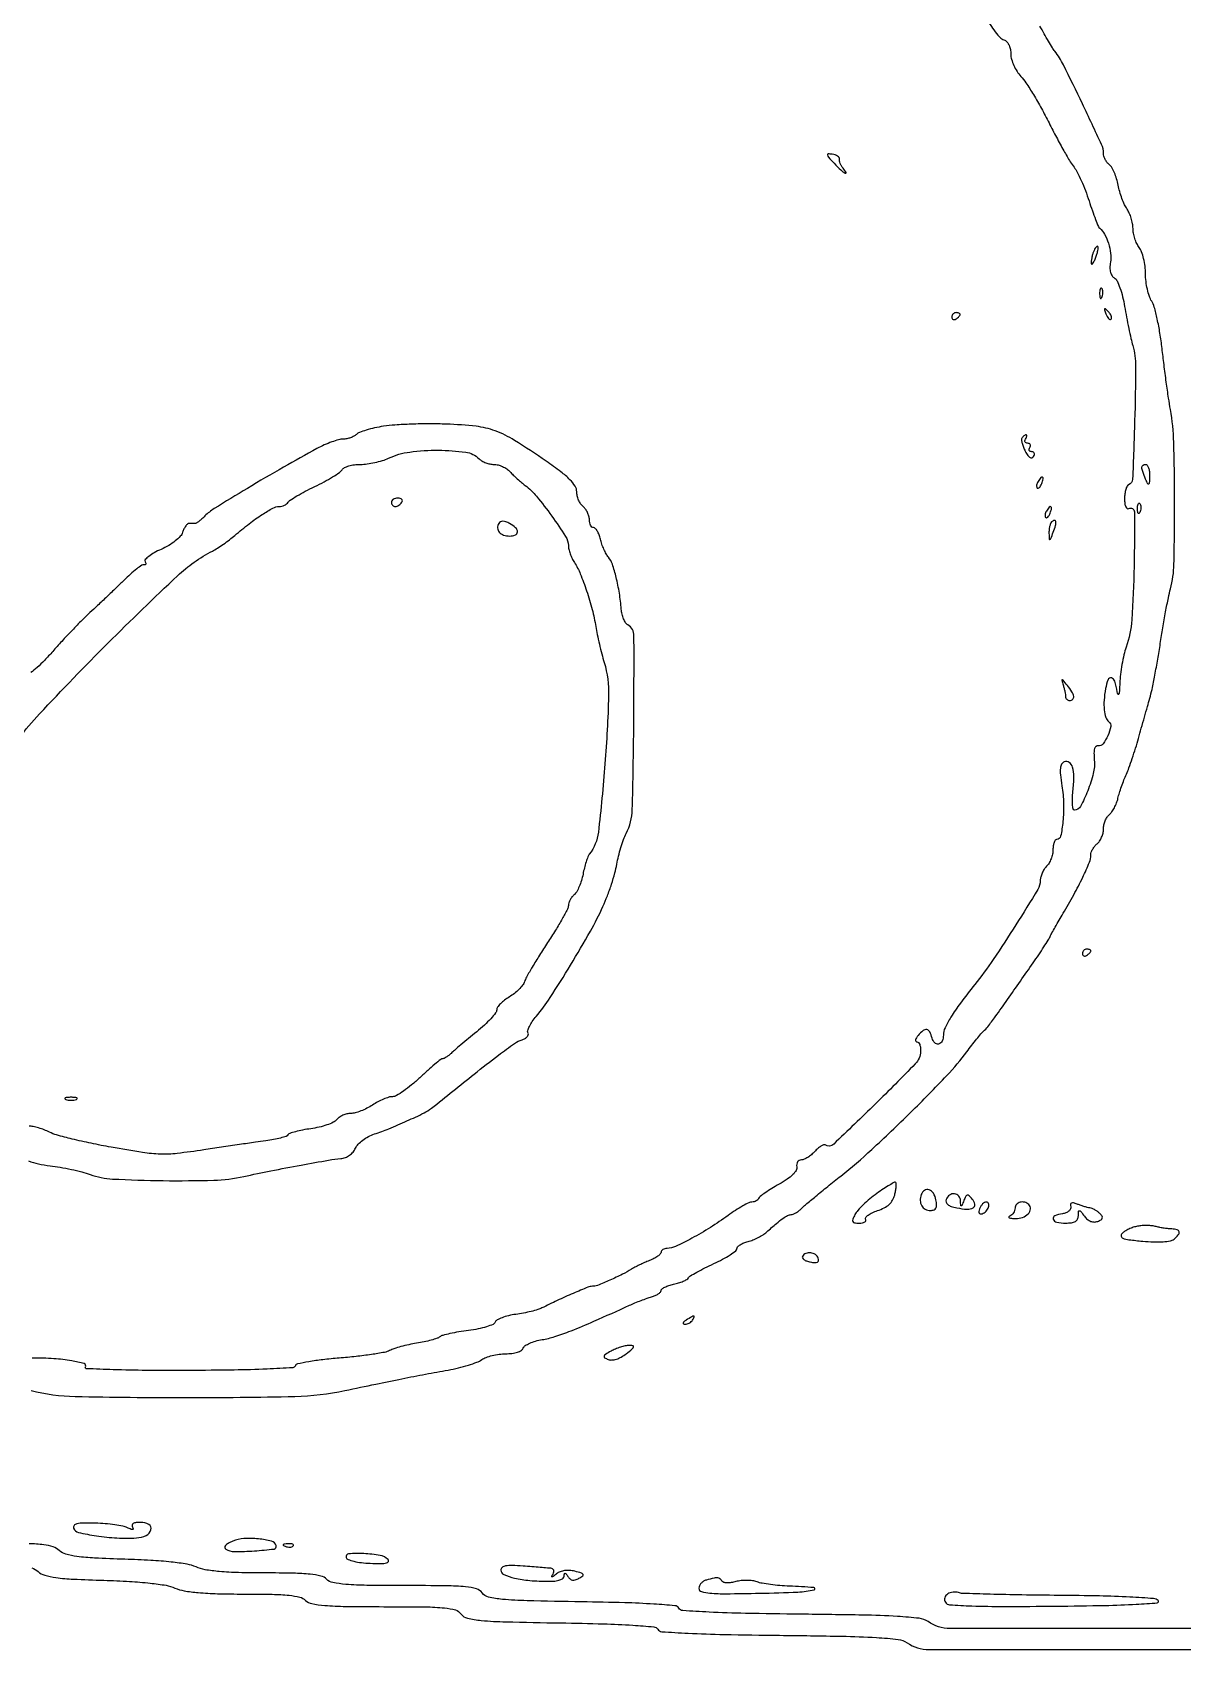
# Model space of a CAD drawing. Extents: x 166 to 1835, y 45 to 1905.
# Drawn here: x 621.8 to 894.8, y 44.8 to 428.5 of the extents above; entities that cross this region are included whole.
import ezdxf

# ---------------------------------------------------------------- set-up
doc = ezdxf.new("R2010")
doc.units = 0

msp = doc.modelspace()

# ---------------------------------------------------------------- linework, layer by layer
for points in [[(621.5, 106.295156, 0.056815), (631.965196, 104.875685, 0.005264), (658.11988, 104.593748, 0.005807), (684.131894, 104.889306, 0.046721), (696, 106.276408, -0.001287), (703.299536, 107.810494, -0.002074), (709.526608, 109.075543, -0.002353), (715.120219, 110.160423, -0.002691), (720.479295, 111.143823, 0.015148), (722.914593, 111.653714, 0.015655), (725.287678, 112.305361, 0.015554), (727.302585, 112.99643, 0.062457), (728.451801, 113.6039, -0.064156), (729.474804, 114.140231, -0.028272), (730.937717, 114.589896, -0.027409), (732.563997, 114.897396, -0.03303), (734.115517, 115, 0.03091), (735.628947, 115.093651, 0.047485), (736.909678, 115.378034, 0.058677), (737.850475, 115.810209, 0.165628), (738.307324, 116.35849, -0.158998), (738.766511, 116.924282, -0.038795), (739.836832, 117.503629, -0.035885), (741.23044, 118.007344, -0.029141), (742.782121, 118.349169, 0.03793), (745.76242, 119.060794, 0.0161), (749.633536, 120.440653, 0.010409), (755.067946, 122.709027, 0.002884), (763.5, 126.49488, -0.009036), (764.813156, 127.065158, -0.006754), (766.279688, 127.647726, -0.006832), (767.676496, 128.159113, -0.015449), (768.75, 128.498726, 0.032967), (769.611417, 128.804809, 0.044367), (770.339062, 129.198551, 0.051671), (770.847298, 129.616245, 0.197412), (771, 129.987932, -0.238565), (771.18796, 130.359451, -0.041603), (771.877881, 130.78329, -0.03731), (772.843793, 131.183889, -0.025595), (773.988532, 131.497481, 0.021745), (775.171556, 131.811794, 0.025839), (776.255044, 132.213245, 0.026005), (777.118048, 132.639209, 0.127363), (777.507653, 133.012383, -0.118503), (777.962277, 133.463311, -0.008689), (779.49239, 134.355792, -0.011725), (781.381076, 135.356426, -0.008606), (783.519121, 136.380123, 0.014608), (785.619118, 137.41677, 0.021608), (787.389992, 138.456671, 0.017863), (788.736775, 139.397773, 0.235507), (789, 139.925624, -0.197163), (789.182301, 140.369965, -0.055264), (789.776891, 140.852478, -0.046728), (790.632237, 141.295518, -0.03467), (791.644734, 141.625682, 0.034016), (792.787645, 141.996722, 0.022903), (794.036507, 142.566028, 0.023112), (795.199501, 143.231498, 0.041744), (796.073058, 143.894734, -0.006311), (798.390114, 145.927784, -0.023183), (799.92935, 147.125412, -0.03637), (801.048743, 147.799697, -0.117904), (801.886365, 148, 0.103609), (802.359601, 148.099127, 0.032504), (803.005876, 148.433899, 0.030904), (803.697403, 148.911805, 0.029731), (804.334246, 149.477103, -0.02161), (805.300409, 150.363176, -0.002217), (807.68172, 152.346794, -0.002762), (810.543766, 154.682974, -0.002202), (813.655674, 157.172034, 0.018656), (820.996808, 163.450763, 0.008315), (830.208445, 172.232092, 0.007688), (838.832989, 180.997386, 0.032441), (843.564764, 186.648678, -0.006156), (844.728083, 188.196479, -0.006822), (845.890622, 189.662424, -0.006373), (846.914676, 190.885984, -0.034763), (847.521019, 191.5, 0.04794), (848.539837, 192.587502, 0.007323), (850.320688, 194.967682, 0.00415), (853.236248, 199.0568, 0.000552), (859.312023, 207.75, 0.004349), (860.631964, 209.67856, 0.004979), (861.859101, 211.545313, 0.004513), (862.869434, 213.147718, 0.028146), (863.331998, 214, -0.015375), (863.75231, 214.823933, -0.003243), (864.539312, 216.234375, -0.003395), (865.474088, 217.858592, -0.003214), (866.447861, 219.5, 0.01099), (868.955468, 223.880709, 0.013819), (871.074222, 228.04889, 0.011927), (872.655677, 231.601739, 0.099057), (873, 233.322691, -0.084046), (873.108155, 233.961572, -0.043852), (873.440625, 234.700024, -0.041984), (873.926047, 235.41784, -0.049928), (874.5, 236, 0.073891), (875.074529, 236.641271, 0.044567), (875.559375, 237.541642, 0.043604), (875.889428, 238.545202, 0.057711), (876, 239.5, -0.05436), (876.103461, 240.448818, -0.043011), (876.411804, 241.434439, -0.044383), (876.864764, 242.309032, -0.078031), (877.401887, 242.918573, 0.068587), (877.984789, 243.555534, 0.03011), (878.577808, 244.536032, 0.029096), (879.091144, 245.668536, 0.034508), (879.436415, 246.791018, -0.017329), (879.775076, 248.043496, -0.008954), (880.28033, 249.585487, -0.00889), (880.857036, 251.15405, -0.013318), (881.420925, 252.5, 0.017733), (882.044887, 254.027018, 0.006431), (882.824684, 256.234375, 0.006368), (883.617016, 258.674344, 0.007545), (884.30131, 261, -0.000509), (884.970421, 263.398162, -0.000373), (885.717989, 266.059375, -0.000376), (886.429957, 268.579347, -0.000834), (886.977622, 270.5, 0.01739), (887.508581, 272.626674, 0.004933), (888.186135, 275.96875, 0.004963), (888.877107, 279.760941, 0.005232), (889.479909, 283.5, -0.004381), (890.076186, 287.239059, -0.004164), (890.747583, 291.03125, -0.004134), (891.39681, 294.374069, -0.014677), (891.893343, 296.5, 0.059262), (892.716368, 302.32289, 0.005557), (892.874466, 316.810842, 0.006839), (892.674644, 331.205554, 0.036737), (891.884723, 339, -0.006831), (891.441854, 341.730778, -0.00264), (890.899617, 345.528125, -0.002613), (890.354991, 349.651281, -0.003226), (889.892273, 353.5, 0.011834), (889.395336, 357.1081, 0.013802), (888.748254, 360.506852, 0.012824), (888.051735, 363.336081, 0.077084), (887.434546, 364.714817, -0.062791), (886.880755, 365.863183, -0.025517), (886.412056, 367.537804, -0.02476), (886.085817, 369.411712, -0.028867), (885.968197, 371.214817, 0.029973), (885.847929, 372.997829, 0.027289), (885.514453, 374.811434, 0.028322), (885.035213, 376.399781, 0.074612), (884.468197, 377.44113, -0.052068), (883.905549, 378.372323, -0.031483), (883.431283, 379.571797, -0.031296), (883.106988, 380.836487, -0.047146), (883, 381.968623, 0.045198), (882.896919, 383.106628, 0.029413), (882.583648, 384.389668, 0.029537), (882.125826, 385.615852, 0.048692), (881.582633, 386.578563, -0.044987), (880.990032, 387.61093, -0.019186), (880.37974, 389.083808, -0.018799), (879.845006, 390.714567, -0.023459), (879.478026, 392.26544, 0.027867), (879.112214, 393.752771, 0.027723), (878.582766, 395.192832, 0.028851), (877.979266, 396.394457, 0.088971), (877.395393, 397.086816, -0.057142), (876.861385, 397.64428, -0.043514), (876.409897, 398.35999, -0.044548), (876.101694, 399.116722, -0.07457), (876, 399.794793, 0.109329), (875.539803, 401.874283, 0.002262), (870.98405, 411.548542, 0.003948), (866.50697, 420.757229, 0.050561), (864.467306, 424, -0.026196), (863.86752, 424.857947, -0.005892), (862.942034, 426.38125, -0.006094), (861.914765, 428.167188, -0.005869), (860.91811, 430, 0.011821)], [(848.514713, 431.204828, 0.020631), (850.931189, 427.829539, 0.136283), (852.583217, 426.60644, -0.138615), (853.126157, 426.200606, -0.061232), (853.58382, 425.421515, -0.053929), (853.894964, 424.41944, -0.048365), (854, 423.336104, 0.069709), (854.172261, 422.106529, 0.036987), (854.70413, 420.65992, 0.035936), (855.479863, 419.233538, 0.046004), (856.398327, 418.054719, -0.043077), (857.590735, 416.542609, -0.009569), (859.349034, 413.753574, -0.009873), (861.261322, 410.441509, -0.00938), (863.075423, 407, 0.005457), (864.834207, 403.599024, 0.006369), (866.58053, 400.409375, 0.005693), (868.120598, 397.750781, 0.037991), (868.99922, 396.5, -0.053565), (869.757636, 395.345666, -0.01367), (870.726083, 393.325, -0.013771), (871.710626, 390.943727, -0.013566), (872.567862, 388.5, 0.006244), (873.348775, 386.16494, 0.00893), (874.104003, 384.115625, 0.005477), (874.784115, 382.42218, 0.122337), (875.096034, 382, -0.096776), (876.248335, 380.594781, -0.046798), (877.158408, 378.444346, -0.045949), (877.676674, 376.070918, -0.069981), (877.641751, 373.964916, 0.036361), (877.530339, 372.635743, 0.065798), (877.661338, 371.553626, 0.084648), (878.02643, 370.737773, 0.118279), (878.61122, 370.197696, -0.156166), (879.226206, 369.538563, -0.02477), (879.909436, 367.88304, -0.025427), (880.538519, 365.78285, -0.019802), (881.013477, 363.446897, 0.005972), (881.453829, 360.926016, 0.005039), (881.978515, 358.268944, 0.005086), (882.506285, 355.854552, 0.014069), (882.942534, 354.170785, -0.07208), (883.623421, 349.258916, -0.005937), (883.389675, 336.304342, -0.002319), (882.911068, 322.4588, -0.308173), (881.954896, 321.166667, 0.195594), (881.586423, 320.842078, 0.045376), (881.280501, 320.057143, 0.040229), (881.069975, 319.021394, 0.030037), (881, 317.85765, 0.029022), (881.066665, 316.710099, 0.071395), (881.282091, 315.89572, 0.148958), (881.609284, 315.504804, 0.290734), (882, 315.5, -0.585381), (883.33193, 314.762602, -0.006275), (883.246614, 301.799948, -0.011698), (882.708089, 289.14467, -0.068422), (881.371155, 282.634814, 0.026523), (880.835386, 280.813877, 0.014457), (880.362773, 278.531757, 0.01437), (880.015296, 276.177834, 0.022098), (879.863818, 274.124273, -0.007879), (879.78429, 272.365908, -0.051954), (879.640033, 271.498342, -0.672269), (879.464864, 271.477492, -0.082188), (879.279142, 272, 0.029177), (878.667413, 274.545482, 0.255362), (877.867988, 275.330919, 0.391342), (877.081902, 274.932103, 0.042477), (876.488786, 272.791919, 0.02782), (876.135453, 270.085499, 0.043886), (876.1671, 267.745254, 0.053869), (876.549617, 265.940621, 0.15569), (877.288754, 264.917031, -0.291142), (877.715783, 263.808456, -0.054688), (877.024842, 261.638038, -0.054696), (875.879918, 259.669325, -0.291448), (874.771967, 259.242678, 0.225676), (874.231138, 259.107856, 0.153418), (873.878624, 258.567583, 0.070644), (873.738104, 257.514053, 0.019546), (873.817624, 255.842717, -0.082737), (873.568526, 252.674702, -0.033848), (872.242591, 248.552926, -0.028177), (870.520394, 244.849159, -0.276546), (869.102513, 244, -0.355393), (868.796492, 244.24896, -0.03136), (868.644827, 245.308228, -0.030047), (868.616878, 246.746062, -0.017902), (868.747653, 248.453543, 0.023815), (868.971028, 251.905492, 0.075884), (868.662123, 254.188654, 0.170987), (867.864781, 255.294591, 0.248389), (866.694603, 255.436303, 0.174534), (866.067925, 254.895478, 0.104138), (865.768111, 253.945434, 0.05203), (865.777229, 252.375011, 0.011753), (866.13232, 249.726486, -0.032405), (866.519381, 245.530926, -0.031486), (866.367357, 241.279534, -0.027213), (865.826437, 237.774249, -0.354658), (864.872192, 237, 0.243454), (864.537559, 236.826799, 0.067797), (864.256206, 236.286607, 0.052123), (864.063581, 235.501646, 0.034135), (864, 234.571429, -0.052818), (863.889848, 233.531586, -0.038434), (863.559375, 232.415625, -0.039096), (863.074739, 231.39386, -0.066186), (862.5, 230.642857, 0.053226), (861.925768, 229.931369, 0.038487), (861.440625, 229.034299, 0.039107), (861.108928, 228.098536, 0.065713), (861, 227.273298, -0.13777), (860.397302, 225.127475, -0.003732), (855.200239, 216.746971, -0.008563), (849.833612, 208.550092, -0.019329), (845.429245, 202.578184, 0.008462), (842.047542, 198.195555, 0.021334), (839.780216, 194.864334, 0.02769), (838.388413, 192.314113, 0.111512), (838, 190.5942, -0.104607), (837.701722, 189.184097, -0.229024), (836.880549, 188.487363, -0.273461), (835.950028, 188.755493, -0.125807), (835.316061, 189.899384, 0.051878), (834.763709, 191.369327, 0.236389), (834.054349, 191.901276, 0.221654), (833.167396, 191.668104, 0.046218), (832, 190.5, 0.037002), (831.589575, 189.923586, 0.091682), (831.406721, 189.440625, 0.198665), (831.473123, 189.133819, 0.246157), (831.728469, 189, -0.220008), (832.092947, 188.831466, -0.083861), (832.386261, 188.339063, -0.062437), (832.568306, 187.611545, -0.041349), (832.600914, 186.75, -0.183703), (831.308635, 183.761826, -0.005858), (821.837538, 174.249917, -0.004316), (811.972787, 164.737826, -0.340332), (809.951574, 164.529929, 0.235796), (809.57079, 164.564462, 0.047088), (808.94289, 164.248035, 0.040669), (808.213642, 163.702583, 0.027942), (807.478659, 162.976419, -0.034854), (806.691716, 162.220107, -0.034871), (805.807462, 161.580573, -0.037062), (804.958577, 161.136092, -0.102422), (804.301176, 161, 0.124599), (803.795031, 160.87188, 0.12227), (803.406615, 160.51781, 0.108805), (803.199156, 159.985355, 0.083167), (803.206163, 159.358502, -0.179925), (803.050073, 158.495386, -0.064418), (802.267394, 157.494397, -0.046053), (800.921433, 156.391455, -0.021532), (799, 155.209742, 0.010465), (797.252061, 154.18733, 0.014271), (795.723958, 153.188937, 0.011064), (794.507556, 152.303164, 0.137365), (794.166667, 151.85124, -0.112262), (793.945385, 151.525575, -0.065454), (793.559178, 151.250052, -0.060319), (793.075868, 151.063452, -0.06207), (792.566705, 151, 0.114974), (791.837939, 150.830178, 0.014073), (790.379638, 150.059762, 0.016065), (788.677597, 149.02488, 0.012623), (786.900038, 147.799188, -0.016682), (782.699737, 144.952957, -0.016838), (778.331785, 142.402396, -0.01435), (774.435209, 140.441921, -0.1098), (772.447085, 140, 0.060456), (771.893708, 139.932845, 0.079152), (771.425081, 139.734986, 0.097208), (771.111306, 139.44192, 0.157714), (771, 139.097825, -0.199864), (770.826135, 138.680241, -0.039116), (770.192188, 138.142421, -0.035996), (769.303044, 137.593126, -0.026542), (768.25, 137.112271, 0.00974), (767.087186, 136.6278, 0.008051), (765.867188, 136.067768, 0.008147), (764.764566, 135.517702, 0.021509), (764, 135.077857, -0.026232), (761.828172, 133.855574, -0.011674), (758.851127, 132.465616, -0.008073), (755.913962, 131.233071, -0.095583), (754.705893, 131, 0.09732), (753.637786, 130.790116, 0.004349), (750.154235, 129.330603, 0.007838), (746.353046, 127.627954, 0.008629), (742.728138, 125.858733, -0.045426), (741.758127, 125.470704, -0.012682), (740.178308, 125.043026, -0.012685), (738.358265, 124.648157, -0.013015), (736.536012, 124.349882, 0.024395), (734.808465, 124.026595, 0.031961), (733.273651, 123.555723, 0.033316), (732.094997, 123.017756, 0.179284), (731.637281, 122.497153, -0.203507), (731.12902, 121.970826, -0.024718), (729.586976, 121.404609, -0.026131), (727.597113, 120.896036, -0.018709), (725.329407, 120.528771, 0.010384), (723.023948, 120.194674, 0.013303), (720.918638, 119.786971, 0.011193), (719.189529, 119.363322, 0.101925), (718.5, 119.016691, -0.086415), (717.85529, 118.667362, -0.013641), (716.471875, 118.244156, -0.014793), (714.796199, 117.834073, -0.012446), (713, 117.496935, 0.013281), (711.13726, 117.144086, 0.012578), (709.261551, 116.687211, 0.012638), (707.623095, 116.199432, 0.042427), (706.592513, 115.764403, -0.075911), (705.338748, 115.331171, -0.008099), (702.289468, 114.823517, -0.009832), (698.615301, 114.346497, -0.007756), (694.622447, 113.970331, 0.009234), (690.74097, 113.593082, 0.014382), (687.415273, 113.110447, 0.008516), (684.707533, 112.589945, 0.266584), (684.217819, 112.153456, -0.307488), (683.588015, 111.672267, -0.002918), (677.505454, 111.368134, -0.007248), (669.666708, 111.135833, -0.002849), (658.86048, 111.033903, -0.00303), (648.868641, 111.057141, -0.006167), (641.019669, 111.219793, -0.001989), (634.607293, 111.457369, -0.573678), (634.402738, 111.842626, 0.49435), (634.093322, 112.653183, 0.029861), (631.153276, 113.335989, 0.026629), (626.934857, 113.824321, 0.015021), (621.784947, 113.988994, -0.020599)], [(620.887525, 160.775848, 0.038413), (623.235145, 160.069254, 0.025812), (626, 159.61183, -0.014941), (628.398078, 159.268451, -0.010667), (631.059375, 158.747142, -0.010785), (633.577101, 158.140774, -0.022567), (635.5, 157.539556, 0.074675), (640.866382, 156.456847, 0.009231), (652.827744, 156.079333, 0.010911), (664.838184, 156.18421, 0.045718), (672, 157.061776, -0.004418), (678.409894, 158.390941, -0.003212), (685.562947, 159.760714, -0.002424), (692.122616, 160.940366, -0.022122), (695, 161.313175, 0.068216), (696.08109, 161.555873, 0.063938), (697.083149, 162.083628, 0.064442), (697.912512, 162.842685, 0.071476), (698.487483, 163.763429, -0.086791), (699.117711, 164.707439, -0.041405), (700.212564, 165.679835, -0.039213), (701.563769, 166.536567, -0.043466), (702.987483, 167.138196, 0.018622), (706.422907, 168.392916, 0.009065), (710.714555, 170.235526, 0.007117), (714.755683, 172.127707, 0.056228), (716.5, 173.232224, -0.001246), (726.648543, 181.344165, -0.006087), (732.457262, 185.8492, -0.007838), (736.252768, 188.627113, -0.077355), (738.01912, 189.506068, 0.050128), (738.745827, 189.819764, 0.083118), (739.266434, 190.235217, 0.120303), (739.50528, 190.680904, 0.204292), (739.442852, 191.092467, -0.217237), (739.372821, 191.646449, -0.038531), (739.769753, 192.642833, -0.035539), (740.455698, 193.821175, -0.025326), (741.378864, 195.038408, 0.03094), (744.674411, 199.486495, 0.007538), (749.532751, 207.223463, 0.008), (754.237033, 215.259119, 0.021759), (757.223827, 221.137235, 0.015569), (758.258094, 223.614695, 0.011681), (759.24646, 226.400094, 0.011838), (760.053895, 229.067431, 0.026394), (760.511298, 231.137235, -0.019151), (760.899787, 233.024461, -0.013958), (761.469557, 235.089397, -0.01414), (762.120853, 237.019652, -0.02992), (762.755092, 238.464968, 0.112013), (764.175944, 244.023734, 0.004846), (764.52937, 264.265145, 0.002753), (764.577003, 285.343821, 0.25901), (763.139142, 287.913604, -0.110082), (762.60102, 288.438618, -0.044063), (762.113566, 289.351671, -0.040849), (761.743389, 290.466276, -0.040708), (761.55881, 291.627531, 0.02016), (761.109304, 295.466043, 0.021227), (760.357075, 299.189595, 0.021047), (759.444226, 302.318456, 0.091365), (758.507647, 304, -0.047031), (757.985893, 304.768545, -0.020881), (757.440658, 305.867188, -0.02045), (756.956177, 307.087183, -0.025972), (756.615257, 308.25, 0.031759), (756.293266, 309.302986, 0.044018), (755.865667, 310.192187, 0.051628), (755.402909, 310.814528, 0.210075), (754.980948, 311, -0.184243), (754.606475, 311.142837, -0.090381), (754.288153, 311.551532, -0.070248), (754.072421, 312.1591, -0.050273), (754, 312.877555, 0.067559), (753.890037, 313.687666, 0.044533), (753.559375, 314.569265, 0.044279), (753.074176, 315.385461, 0.063393), (752.5, 316, -0.073826), (751.925473, 316.6411, -0.044569), (751.440625, 317.540921, -0.043612), (751.11057, 318.543688, -0.057766), (751, 319.497547, 0.142332), (750.611052, 320.836205, 0.055161), (749.39168, 322.357298, 0.03484), (747.24115, 324.225245, 0.010698), (743.75, 326.739524, 0.010436), (736.217725, 331.694693, 0.051197), (731.657124, 333.946876, 0.06134), (727.115889, 335.028732, 0.019023), (720.101299, 335.543834, 0.009305), (716.032849, 335.611582, 0.007965), (711.747831, 335.53492, 0.008046), (707.855686, 335.340504, 0.022625), (705.146638, 335.037895, 0.015431), (703.016641, 334.634122, 0.018538), (701.043689, 334.119246, 0.01748), (699.432296, 333.572155, 0.106181), (698.696638, 333.096638, -0.073635), (698.12892, 332.675362, -0.038298), (697.31995, 332.319103, -0.037052), (696.415356, 332.074386, -0.046307), (695.55, 331.989669, 0.067221), (694.488863, 331.840913, 0.018487), (692.879329, 331.32447, 0.018331), (691.081279, 330.597714, 0.018205), (689.337077, 329.739669, 0.006801), (681.423233, 325.342151, 0.005147), (672.854309, 320.308974, 0.002896), (664.961348, 315.500426, 0.058174), (662.756806, 313.756806, -0.013195), (662.04746, 313.083942, -0.017792), (661.369187, 312.516062, -0.014945), (660.784311, 312.08821, -0.151566), (660.5, 312), (659.87292, 312), (659.067388, 312, 0.175667), (658.662447, 311.8532, 0.056165), (658.212933, 311.383098, 0.048104), (657.792008, 310.703688, 0.037818), (657.468232, 309.899908, -0.110284), (656.910187, 308.94092, -0.037826), (655.725646, 307.840744, -0.034559), (654.159433, 306.760519, -0.029564), (652.377209, 305.842659, 0.022009), (650.724084, 305.022625, 0.037044), (649.428073, 304.176205, 0.044436), (648.597349, 303.415519, 0.335317), (648.550695, 302.917974, -0.050425), (648.723976, 302.561813, -0.164175), (648.730861, 302.303031, -0.273749), (648.5885, 302.173684, -0.120157), (648.32433, 302.183207, 0.222774), (647.82202, 302.100499, 0.013681), (646.5635, 301.184936, 0.018235), (645.084809, 299.957629, 0.012335), (643.487585, 298.457983, -0.002808), (641.662337, 296.677607, -0.0017), (639.482464, 294.589335, -0.001702), (637.304146, 292.530792, -0.002994), (635.487585, 290.846136, 0.011108), (633.615507, 289.05262, 0.005034), (631.241033, 286.626028, 0.004982), (628.786474, 284.014959, 0.006802), (626.630827, 281.610772, -0.012935), (624.700832, 279.51066, -0.02058), (622.93323, 277.82875, -0.015725), (621.441313, 276.602526, -0.312101)], [(613.926415, 254.958594, -0.032815), (623.537375, 266.796546, -0.009786), (639.698039, 283.55905, -0.00772), (656.269417, 299.584917, -0.06877), (664.529558, 305.430957, 0.021526), (665.716429, 306.113077, 0.010698), (667.162367, 307.072997, 0.010598), (668.620848, 308.133403, 0.015304), (669.860065, 309.13645, -0.012974), (673.264874, 311.918722, -0.020497), (676.337539, 314.103901, -0.02104), (678.898386, 315.622008, -0.123889), (680.40049, 316, 0.060176), (681.012892, 316.073971, 0.050879), (681.627829, 316.292939, 0.053176), (682.153787, 316.615409, 0.090488), (682.498294, 316.997239, -0.111476), (683.010008, 317.519071, -0.00963), (684.605802, 318.506027, -0.012312), (686.582032, 319.611473, -0.009246), (688.807311, 320.733162, 0.011541), (691.045668, 321.874353, 0.014482), (693.062681, 323.03868, 0.012659), (694.684327, 324.096046, 0.101247), (695.29969, 324.735923, -0.140581), (695.84676, 325.222949, -0.041322), (696.907043, 325.628677, -0.037926), (698.231316, 325.906865, -0.032822), (699.648561, 326, 0.033221), (701.236592, 326.105628, 0.020507), (703.080814, 326.4295, 0.020536), (704.885078, 326.90159, 0.034377), (706.348871, 327.462127, -0.075547), (711.36938, 328.925541, -0.034759), (718.183942, 329.357701, -0.032101), (724.63753, 328.90303, -0.164172), (727.812882, 327.329975, 0.067486), (728.482422, 326.820322, 0.039053), (729.400287, 326.39068, 0.038279), (730.406887, 326.097729, 0.051718), (731.349188, 326, -0.06607), (732.311612, 325.872268, -0.04157), (733.379945, 325.485937, -0.041144), (734.386335, 324.919929, -0.05829), (735.164151, 324.25, 0.015136), (735.924574, 323.471421, 0.008585), (736.888967, 322.573438, 0.008566), (737.892706, 321.701131, 0.013955), (738.776935, 321, -0.060242), (741.468664, 318.427032, -0.016395), (745.058944, 313.751268, -0.012109), (748.364268, 308.897236, -0.144392), (749, 306.741729, 0.059084), (749.100986, 305.890116, 0.026715), (749.422295, 304.811334, 0.025998), (749.887251, 303.695722, 0.032228), (750.437601, 302.714817, -0.046581), (751.842515, 300.03351, -0.016885), (753.340493, 296.002208, -0.016913), (754.654164, 291.570694, -0.023155), (755.513561, 287.5, 0.011422), (755.859863, 285.64544, 0.005979), (756.371038, 283.353125, 0.005944), (756.951504, 281.014088, 0.009065), (757.516009, 279, -0.080463), (758.558001, 271.080197, -0.012011), (757.691179, 254.978846, -0.009253), (756.119161, 238.706875, -0.13931), (753.968774, 233.5, 0.075726), (753.620355, 232.887684, 0.015306), (753.207087, 231.702653, 0.015828), (752.808586, 230.280976, 0.014226), (752.484879, 228.785629, -0.027536), (752.116448, 227.278752, -0.027573), (751.584779, 225.82217, -0.028678), (750.979703, 224.608404, -0.089809), (750.395393, 223.913184, 0.052225), (749.861448, 223.366617, 0.042552), (749.409897, 222.683842, 0.044171), (749.101013, 221.975048, 0.080848), (749, 221.35442, -0.119703), (748.787759, 220.480589, -0.007933), (747.556122, 218.184848, -0.011105), (745.96751, 215.476529, -0.008058), (744.084669, 212.531315, 0.005452), (742.159763, 209.554595, 0.00682), (740.441848, 206.749297, 0.005603), (739.062063, 204.365118, 0.051569), (738.585954, 203.270816, -0.086326), (738.154743, 202.441641, -0.032501), (737.292311, 201.451879, -0.031016), (736.19288, 200.473817, -0.032879), (735.001284, 199.65983, 0.030242), (733.852483, 198.883919, 0.036621), (732.881627, 198.019086, 0.039755), (732.197828, 197.191271, 0.153935), (732, 196.563926, -0.168562), (731.750131, 195.843806, -0.018713), (730.604687, 194.498671, -0.021118), (729.069239, 192.962127, -0.015607), (727.25, 191.391102, 0.002299), (725.334549, 189.824006, 0.002584), (723.507143, 188.298914, 0.002368), (721.964874, 186.985661, 0.013927), (721.178571, 186.27064, -0.023217), (720.622867, 185.783857, -0.026251), (720.045982, 185.371609, -0.026817), (719.524872, 185.077135, -0.113609), (719.178571, 184.994411, 0.167228), (718.750333, 184.843108, 0.005367), (717.305119, 183.670231, 0.009819), (715.621669, 182.217039, 0.006598), (713.753747, 180.494411, -0.016934), (711.807998, 178.773047, -0.021196), (709.886543, 177.318298, -0.019963), (708.207061, 176.2519, -0.131258), (707.253747, 175.993411, 0.074691), (706.377605, 175.858428, 0.023778), (705.133913, 175.405128, 0.023138), (703.777313, 174.760939, 0.023844), (702.5, 174, -0.02849), (701.195219, 173.239024, -0.025066), (699.756281, 172.594872, -0.025875), (698.39752, 172.146032, -0.066149), (697.372445, 172.006589, 0.059816), (696.467744, 171.895127, 0.043743), (695.509158, 171.567318, 0.044414), (694.642701, 171.087534, 0.071019), (694.016973, 170.520451, -0.109196), (693.227003, 169.906666, -0.027277), (691.705396, 169.283919, -0.026562), (689.844444, 168.74714, -0.023961), (687.872084, 168.388643, 0.013822), (685.952185, 168.079744, 0.019132), (684.252342, 167.689926, 0.01597), (682.894327, 167.276343, 0.174144), (682.454247, 166.925969, -0.172999), (682.01877, 166.577678, -0.016931), (680.712046, 166.176107, -0.01985), (679.073658, 165.801816, -0.014438), (677.226692, 165.511276, 0.00332), (674.750417, 165.177975, 0.000968), (670.943601, 164.632313, 0.000973), (666.659748, 164.001292, 0.001042), (662.474927, 163.367624, -0.0095), (656.165286, 162.521127, -0.035774), (652.180901, 162.350304, -0.031549), (647.977244, 162.737066, -0.006238), (640.514194, 163.99742, -0.006812), (635.743504, 164.931746, -0.008158), (631.279874, 165.945553, -0.007153), (627.553922, 166.912667, -0.052294), (625.838927, 167.583294, 0.026243), (624.639758, 168.125693, 0.021177), (623.301992, 168.583843, 0.021666), (622.028226, 168.901342, 0.050282), (621.04966, 169, -0.042086)], [(621.720396, 64.17654, -0.106254), (623.191473, 63.32672, 0.114849), (624.761186, 62.45513, 0.036399), (627.400256, 61.905295, 0.021152), (631.571074, 61.527464, 0.004634), (638.770213, 61.248156, -0.006714), (644.888795, 60.985279, -0.012858), (649.787371, 60.582306, -0.014603), (653.527497, 60.06669, -0.064478), (655.651129, 59.421436, 0.064384), (657.806388, 58.766133, 0.019929), (661.176213, 58.336797, 0.015358), (665.761775, 58.079015, 0.006361), (671.972558, 58, -0.004757), (678.749144, 57.935529, -0.02072), (682.754754, 57.693054, -0.033886), (685.291025, 57.258629, -0.137867), (686.642857, 56.5, 0.149472), (688.118258, 55.715593, 0.027831), (691.193638, 55.293941, 0.016863), (696.193338, 55.059355, 0.003291), (705.211186, 55, -0.002678), (715.060733, 54.947247, -0.021099), (719.623609, 54.705633, -0.047691), (722.19194, 54.210617, -0.164954), (723.558568, 53.25, 0.179866), (725.063831, 52.255789, 0.034781), (728.340331, 51.732893, 0.016309), (734.199401, 51.403814, 0.001952), (747.16881, 51.149743, -0.00304), (757.369046, 50.927726, -0.00929), (764.282789, 50.606547, -0.006068), (769.288437, 50.21965, -0.235928), (770.21246, 49.649743, 0.241714), (771.181794, 49.06644, 0.004354), (777.397426, 48.701325, 0.007591), (786.00425, 48.401817, 0.002282), (799.108058, 48.204723, -0.001941), (813.894241, 47.992393, -0.009882), (822.118153, 47.679697, -0.013486), (827.289183, 47.240465, -0.125479), (829.368105, 46.454723, 0.153904), (834.578436, 44.810948, 0.000085), (1001.455904, 44.807608, 0.000105), (1167.685911, 44.867257, 0.12062)], [(1162.691415, 49.868502, -0.000111), (1001.455944, 49.807858, -0.00009), (839.574784, 49.812053, -0.1539), (834.368105, 51.454723, 0.125479), (832.289183, 52.240465, 0.013486), (827.118153, 52.679697, 0.009882), (818.894241, 52.992393, 0.001941), (804.108058, 53.204723, -0.002282), (791.00425, 53.401817, -0.007591), (782.397426, 53.701325, -0.004354), (776.181794, 54.06644, -0.241714), (775.21246, 54.649743, 0.235928), (774.288437, 55.21965, 0.006068), (769.282789, 55.606547, 0.00929), (762.369046, 55.927726, 0.00304), (752.16881, 56.149743, -0.001952), (739.199401, 56.403814, -0.016309), (733.340331, 56.732893, -0.034781), (730.063831, 57.255789, -0.179866), (728.558568, 58.25, 0.164954), (727.19194, 59.210617, 0.047691), (724.623609, 59.705633, 0.021099), (720.060733, 59.947247, 0.002678), (710.211186, 60, -0.003291), (701.193338, 60.059355, -0.016863), (696.193638, 60.293941, -0.027831), (693.118258, 60.715593, -0.149472), (691.642857, 61.5, 0.137867), (690.291025, 62.258629, 0.033886), (687.754754, 62.693054, 0.02072), (683.749144, 62.935529, 0.004757), (676.972558, 63, -0.006361), (670.761775, 63.079015, -0.015358), (666.176213, 63.336797, -0.019929), (662.806388, 63.766133, -0.064384), (660.651129, 64.421436, 0.064478), (658.527497, 65.06669, 0.014603), (654.787371, 65.582306, 0.012858), (649.888795, 65.985279, 0.006714), (643.770213, 66.248156, -0.004634), (636.571074, 66.527464, -0.021152), (632.400256, 66.905295, -0.036399), (629.761186, 67.45513, -0.114849), (628.191473, 68.32672, 0.106254), (626.720396, 69.17654, 0.04619), (624.505619, 69.671397, 0.026098), (621.058909, 69.931513, 0.005785)]]:
    msp.add_lwpolyline(points, format="xyb")
for points in [[(812.068542, 397.42704, 0.014678), (813.644318, 395.845408, 0.063794), (814.711153, 395.066774, 0.751883), (814.891589, 395.247551, 0.046976), (814.207482, 396.25, -0.039068), (813.822716, 396.795125, -0.037969), (813.52327, 397.39856, -0.040506), (813.344269, 397.9696, -0.101133), (813.335037, 398.404671, 0.197927), (813.256843, 398.770746, 0.090603), (812.906409, 399.123603, 0.068605), (812.342406, 399.410903, 0.047138), (811.644228, 399.581711, 0.036861), (810.676847, 399.651521, 0.471876), (810.475187, 399.405862, 0.134343), (810.735063, 398.883342, 0.006394)], [(873.623539, 376.461341, 0.023481), (873.389434, 375.753611, 0.018647), (873.201784, 374.970582, 0.01902), (873.082404, 374.230295, 0.044042), (873.063386, 373.668213, 0.2958), (873.189791, 373.494628, 0.32108), (873.389594, 373.546748, 0.061306), (873.710652, 374.045663, 0.017209), (874.084869, 374.895184, 0.018739), (874.422922, 375.841682, 0.026918), (874.644629, 376.703679, 0.025532), (874.747908, 377.401828, 0.223938), (874.645021, 377.688312, 0.339358), (874.445166, 377.714659, 0.088551), (874.180809, 377.492041, 0.053862), (873.891166, 377.056291, 0.02816)], [(875.078947, 366.416667, 0.018894), (875.137993, 365.670344, 0.168741), (875.279315, 365.37858, 0.470617), (875.461564, 365.395823, 0.054073), (875.683114, 365.8125, 0.051402), (875.839148, 366.359369, 0.05415), (875.876576, 366.916927, 0.060344), (875.797407, 367.402231, 0.126455), (875.604167, 367.729167, 0.296942), (875.385309, 367.77538, 0.208169), (875.200665, 367.592839, 0.077125), (875.089945, 367.112848, 0.028489)], [(840, 360.940983, 0.108972), (840.078288, 360.586039, 0.182303), (840.29375, 360.3746, 0.161196), (840.6179, 360.343488, 0.082592), (841, 360.5, 0.029505), (841.382774, 360.768994, 0.035638), (841.70625, 361.066025, 0.038439), (841.934461, 361.34829, 0.151918), (842, 361.559017, 0.210953), (841.92554, 361.727648, 0.081139), (841.70625, 361.870461, 0.061769), (841.382849, 361.967655, 0.042167), (841, 362, 0.105053), (840.618444, 361.918938, 0.099167), (840.29375, 361.688914, 0.09642), (840.076123, 361.345238, 0.093332)], [(876.564293, 361.706872, 0.036269), (876.866277, 361.059266, 0.070189), (877.210949, 360.604915, 0.120343), (877.538684, 360.40751, 0.278911), (877.806872, 360.473539, 0.20742), (877.927901, 360.779789, 0.082976), (877.837219, 361.231185, 0.063152), (877.558688, 361.753423, 0.043285), (877.124088, 362.266667, 0.011214), (876.463552, 362.893514, 0.400052), (876.270328, 362.888819, 0.286372), (876.21821, 362.663782, 0.008399)], [(856.646753, 332.237451, 0.166326), (856.545212, 331.791627, 0.035938), (856.6869, 331.001965, 0.033789), (856.993692, 330.066607, 0.026733), (857.445223, 329.102352, 0.029918), (858.035389, 328.142386, 0.100131), (858.568206, 327.635802, 0.212874), (859.027561, 327.570563, 0.186833), (859.416504, 327.8649, 0.075312), (859.601705, 328.299022, 0.152305), (859.583537, 328.666564, 0.18716), (859.369493, 328.909767, 0.120336), (859, 329, -0.101261), (858.621649, 329.077418, -0.177706), (858.391936, 329.29375, -0.167455), (858.348919, 329.618194, -0.088621), (858.5, 330, 0.088621), (858.651081, 330.381806, 0.167455), (858.608064, 330.70625, 0.177706), (858.378351, 330.922582, 0.101261), (858, 331, -0.101261), (857.621649, 331.077418, -0.177706), (857.391936, 331.29375, -0.167455), (857.348919, 331.618194, -0.088621), (857.5, 332, 0.034804), (857.701786, 332.383844, 0.074368), (857.789612, 332.70625, 0.143517), (857.754342, 332.914721, 0.287043), (857.618034, 333, 0.118231), (857.392711, 332.945964, 0.04875), (857.12647, 332.776001, 0.044622), (856.864059, 332.52919, 0.043343)], [(860.458881, 321.933469, 0.049364), (860.242038, 321.490157, 0.059701), (860.133355, 321.040231, 0.070517), (860.142323, 320.651151, 0.156651), (860.276326, 320.390341, 0.281567), (860.50546, 320.335123, 0.118528), (860.786868, 320.507038, 0.069269), (861.083816, 320.899181, 0.035865), (861.345077, 321.456872, 0.029555), (861.696703, 322.564815, 0.344086), (861.525317, 322.954259, 0.36195), (861.120758, 322.871774, 0.030391)], [(886.929715, 323.25, -0.004372), (886.872581, 321.584787, -0.215481), (886.727088, 321.296589, -0.485414), (886.521868, 321.343561, -0.009027), (886, 322.5, -0.014632), (885.292613, 324.28872, -0.087053), (885.119714, 325.274268, -0.234317), (885.375152, 325.78941, -0.163981), (886, 326, -0.24567), (886.37836, 325.802156, -0.070412), (886.685604, 325.192187, -0.053373), (886.883773, 324.303371, -0.034583)], [(707, 317, 0.092995), (707.071618, 316.618268, 0.096318), (707.276414, 316.29375, 0.099231), (707.581949, 316.076556, 0.105429), (707.940983, 316, 0.089642), (708.346558, 316.073302, 0.053229), (708.7871, 316.29375, 0.051032), (709.193797, 316.617485, 0.06081), (709.5, 317, 0.139169), (709.607943, 317.379648, 0.191142), (709.478525, 317.70625, 0.138808), (709.110654, 317.926733, 0.066118), (708.559017, 318, 0.062283), (707.962904, 317.925455, 0.080552), (707.457961, 317.70625, 0.097988), (707.120018, 317.381379, 0.153634)], [(862.458881, 314.933469, 0.049364), (862.242038, 314.490157, 0.059701), (862.133355, 314.040231, 0.070517), (862.142323, 313.651151, 0.156651), (862.276326, 313.390341, 0.281567), (862.50546, 313.335123, 0.118528), (862.786868, 313.507038, 0.069269), (863.083816, 313.899181, 0.035865), (863.345077, 314.456872, 0.029555), (863.696703, 315.564815, 0.344086), (863.525317, 315.954259, 0.36195), (863.120758, 315.871774, 0.030391)], [(884.683114, 314.8125, -0.054073), (884.461564, 314.395823, -0.470617), (884.279315, 314.37858, -0.168741), (884.137993, 314.670344, -0.018894), (884.078947, 315.416667, -0.028489), (884.089945, 316.112848, -0.077125), (884.200665, 316.592839, -0.208169), (884.385309, 316.77538, -0.296942), (884.604167, 316.729167, -0.126455), (884.797407, 316.402231, -0.060344), (884.876576, 315.916927, -0.05415), (884.839148, 315.359369, -0.051402)], [(732.501671, 312.002704, 0.149795), (732.220864, 310.930726, 0.167615), (732.60884, 309.940219, 0.133255), (733.62825, 309.242237, 0.084055), (735.059017, 309, 0.093292), (736.437293, 309.259422, 0.308828), (736.931864, 309.982901, 0.214162), (736.489295, 310.970255, 0.059084), (735.060688, 311.967521, 0.036372), (734.171591, 312.363166, 0.083248), (733.452102, 312.493987, 0.120421), (732.899449, 312.366952, 0.138779)], [(863.666667, 312.333333, 0.10935), (863.413947, 311.936933, 0.033456), (863.214453, 311.250521, 0.031707), (863.088258, 310.429772, 0.029905), (863.063386, 309.583333, 0.006314), (863.118766, 308.297551, 0.486584), (863.265626, 308.195037, 0.22385), (863.465897, 308.37671, 0.003275), (864.084869, 309.895184, 0.024839), (864.636333, 311.500748, 0.113243), (864.690901, 312.480232, 0.443236), (864.322403, 312.71461, 0.130092)], [(866.418365, 273.668213, -0.012756), (866.641017, 272.899546, -0.012001), (866.829145, 272.104788, -0.012058), (866.961919, 271.392603, -0.040072), (867, 270.918213, 0.108102), (867.076635, 270.567896, 0.099646), (867.29375, 270.269725, 0.095575), (867.618228, 270.069795, 0.090658), (868, 270, 0.19347), (868.711061, 270.285837, 0.246933), (868.931377, 270.945839, 0.102059), (868.507844, 272.052835, 0.028726), (867.418365, 273.55887, 0.002861), (866.409, 274.783283, 0.194068), (866.176033, 274.908229, 0.533799), (866.077703, 274.791267, 0.00647)], [(871, 209.940983, 0.108972), (871.078288, 209.586039, 0.182303), (871.29375, 209.3746, 0.161196), (871.6179, 209.343488, 0.082592), (872, 209.5, 0.029505), (872.382774, 209.768994, 0.035638), (872.70625, 210.066025, 0.038439), (872.934461, 210.34829, 0.151918), (873, 210.559017, 0.210953), (872.92554, 210.727648, 0.081139), (872.70625, 210.870461, 0.061769), (872.382849, 210.967655, 0.042167), (872, 211, 0.105053), (871.618444, 210.918938, 0.099167), (871.29375, 210.688914, 0.09642), (871.076123, 210.345238, 0.093332)], [(629.75, 175.337719, 0.057986), (630.320008, 175.181385, 0.037979), (631, 175.12966, 0.037979), (631.679992, 175.181385, 0.057986), (632.25, 175.337719, 0.174857), (632.459382, 175.525001, 0.447206), (632.398438, 175.693942, 0.078554), (631.89144, 175.810911, 0.017491), (631, 175.842105, 0.017491), (630.10856, 175.810911, 0.078554), (629.601562, 175.693942, 0.447206), (629.540618, 175.525001, 0.174857)], [(822.211659, 153.038365, 0.01768), (820.559391, 151.750014, 0.017341), (818.99124, 150.340126, 0.017516), (817.70436, 149.009759, 0.060664), (817.016794, 148.03138, 0.024288), (816.479978, 146.899438, 0.216935), (816.497689, 146.362718, 0.250847), (816.906764, 146.071287, 0.031875), (818.023833, 146, 0.042823), (818.786933, 146.065477, 0.093035), (819.335946, 146.270076, 0.170963), (819.585076, 146.572, 0.230141), (819.549808, 146.919409, -0.316788), (819.575831, 147.352612, -0.068531), (820.150842, 147.899544, -0.048414), (821.126528, 148.466997, -0.027819), (822.393815, 148.964956, 0.039159), (823.966769, 149.624531, 0.066041), (825.13968, 150.439457, 0.075535), (825.952929, 151.443278, 0.071173), (826.451691, 152.663546, 0.016582), (826.670666, 153.677259, 0.023287), (826.793413, 154.594605, 0.020837), (826.826724, 155.337939, 0.199722), (826.708349, 155.624984, 0.327789), (826.404256, 155.671532, 0.010099), (825.22699, 155.025622, 0.01619), (823.814397, 154.151015, 0.010039)], [(832.754296, 152.75, 0.091788), (832.51345, 151.341284, 0.129444), (832.853044, 150.119889, 0.142003), (833.716462, 149.299201, 0.120049), (834.944661, 149, 0.081229), (835.774633, 149.13573, 0.194147), (836.240505, 149.534322, 0.13496), (836.397316, 150.26555, 0.032971), (836.244751, 151.5, 0.089418), (835.640622, 153.070407, 0.171992), (834.608886, 153.912508, 0.243086), (833.540002, 153.769468, 0.153296)], [(838.680685, 151.610261, 0.166289), (838.656945, 150.966252, 0.152053), (839.029844, 150.414718, 0.088578), (839.859014, 149.964112, 0.030936), (841.176402, 149.61472, 0.033628), (843.638393, 149.292433, 0.145217), (845.061089, 149.618777, 0.326919), (845.439772, 150.455577, 0.122039), (844.845652, 151.685978, 0.024673), (844.108784, 152.489652, 0.241838), (843.683391, 152.623499, 0.237058), (843.321205, 152.356501, 0.023784), (842.867379, 151.34695, -0.003829), (842.403448, 150.194007, -0.271259), (842.245256, 150.073547, -0.431418), (842.125693, 150.172943, -0.005628), (842.070285, 151.25, 0.161102), (841.634759, 152.408479, 0.19903), (840.630391, 152.95562, 0.185584), (839.476522, 152.6473, 0.145078)], [(846.606309, 149.41644, 0.045328), (846.426249, 148.780247, 0.161356), (846.482386, 148.366128, 0.257062), (846.74444, 148.181849, 0.108271), (847.18682, 148.22894, 0.120025), (848.127369, 148.819479, 0.106345), (848.742032, 149.801325, 0.180578), (848.733894, 150.626672, 0.310331), (848.190322, 151, 0.13514), (847.772094, 150.884859, 0.062067), (847.322276, 150.534829, 0.054888), (846.911187, 150.022161, 0.049992)], [(855, 149.583333, -0.080074), (854.906632, 149.004061, -0.064399), (854.632812, 148.434649, -0.065245), (854.227909, 147.960859, -0.087674), (853.75, 147.662281, 0.213816), (853.562391, 147.46724, 0.399099), (853.643572, 147.282867, 0.073727), (854.199208, 147.141356, 0.018085), (855.143011, 147.078947, 0.09547), (856.81363, 147.349411, 0.116991), (858.12961, 148.218742, 0.166599), (858.642032, 149.35422, 0.223397), (858.264432, 150.402234, 0.133588), (857.320018, 150.942714, 0.125649), (856.208109, 150.947389, 0.144203), (855.335773, 150.433674, 0.190286)], [(868.209106, 149.896422, -0.164018), (868.147434, 149.351743, -0.105507), (867.760149, 148.840304, -0.08266), (867.096527, 148.43572, -0.057849), (866.25, 148.20419, 0.060062), (864.430011, 147.697774, 0.395765), (864.073876, 146.912401, 0.269514), (864.891403, 146.200699, 0.047483), (867, 146, 0.032271), (868.417017, 146.091553, 0.098935), (869.324127, 146.398484, 0.148123), (869.835784, 146.944207, 0.110677), (870.031803, 147.75, -0.01643), (870.084111, 148.77417, -0.414882), (870.278738, 148.938224, -0.205258), (870.591171, 148.77115, -0.006681), (871.483759, 147.624575, 0.056611), (872.196277, 146.876746, 0.081722), (872.981261, 146.413229, 0.091739), (873.801595, 146.257724, 0.092962), (874.619173, 146.407357, 0.040606), (875.406194, 146.785181, 0.18811), (875.713838, 147.173354, 0.218817), (875.653324, 147.627252, 0.055561), (875.17734, 148.22266, 0.038516), (874.641983, 148.681332, 0.028908), (873.989981, 149.102574, 0.029537), (873.326126, 149.428803, 0.057529), (872.760123, 149.593257, -0.022746), (872.151882, 149.725013, -0.009476), (871.344086, 149.955339, -0.009353), (870.487044, 150.234999, -0.011951), (869.709106, 150.526061, 0.03548), (868.904982, 150.784525, 0.160735), (868.420515, 150.746329, 0.2616), (868.191726, 150.452535, 0.090824)], [(884.08776, 145.260674, 0.035825), (883.070651, 144.997754, 0.027856), (882.009317, 144.573504, 0.028562), (881.060348, 144.063571, 0.05887), (880.399612, 143.542469, 0.236084), (880.185938, 142.901384, 0.274139), (880.583461, 142.406863, 0.059683), (882.043342, 142.050609, 0.007424), (885.297863, 141.706707, 0.015156), (887.8895, 141.550709, 0.023875), (890.117553, 141.590661, 0.025461), (891.862117, 141.794971, 0.132068), (892.736011, 142.195872, 0.044956), (893.737519, 143.191741, 0.228231), (893.926553, 143.933309, 0.283674), (893.46186, 144.430123, 0.061978), (892.25, 144.603585, -0.021628), (891.43643, 144.653782, -0.011218), (890.426563, 144.783044, -0.011133), (889.393278, 144.962552, -0.016617), (888.5, 145.169356, 0.039218), (887.560658, 145.342557, 0.020815), (886.378904, 145.416297, 0.02059), (885.157391, 145.391276, 0.02993)], [(804.570672, 138.114349, 0.263336), (804.556253, 137.74093, 0.117053), (804.888231, 137.354255, 0.07152), (805.540785, 137.009934, 0.03848), (806.420359, 136.770473, 0.026539), (807.52851, 136.619035, 0.131431), (808.14241, 136.729867, 0.267316), (808.383579, 137.076102, 0.113583), (808.301716, 137.656124, 0.147201), (807.623518, 138.532302, 0.125041), (806.529279, 138.957967, 0.128279), (805.386316, 138.805095, 0.158583)], [(777, 123, 0.027275), (776.445888, 122.597454, 0.147021), (776.239151, 122.292684, 0.37991), (776.327599, 122.095709, 0.102799), (776.690983, 122.015313, 0.074131), (777.192374, 122.083483, 0.053889), (777.713662, 122.298248, 0.054031), (778.175433, 122.618541, 0.075854), (778.5, 123, 0.034464), (778.886554, 123.734105, 0.541951), (778.758161, 123.931144, 0.136158), (778.281145, 123.798791, 0.008108)], [(759.132658, 115.616582, 0.012017), (757.804534, 114.837915, 0.174814), (757.471697, 114.418106, 0.357907), (757.608057, 114.059298, 0.03847), (758.471492, 113.649313, 0.11015), (759.338708, 113.520914, 0.058708), (760.408952, 113.726416, 0.050716), (761.573122, 114.230093, 0.03923), (762.723692, 114.997296, 0.007622), (764.151557, 116.15612, 0.138263), (764.479516, 116.636519, 0.468669), (764.312591, 116.90737, 0.040206), (763.384859, 116.964565, 0.049681), (762.49487, 116.858984, 0.02241), (761.358271, 116.553977, 0.021925), (760.177166, 116.121729, 0.0279)], [(631.599093, 73.602365, 0.250456), (632.734967, 72.61897, 0.017541), (637.014963, 71.806146, 0.024264), (641.894592, 71.296428, 0.029557), (646.487207, 71.31266, 0.0936), (648.822305, 71.907137, 0.219211), (649.960853, 73.249968, 0.344255), (649.449429, 74.489083, 0.129788), (647.514307, 75, 0.030587), (646.435963, 74.933971, 0.097968), (645.755008, 74.710105, 0.210735), (645.487204, 74.352262, 0.197678), (645.56166, 73.900232, -0.07222), (645.75084, 73.464233, -0.451266), (645.632825, 73.285129, -0.136104), (645.225639, 73.338436, -0.01532), (644.370677, 73.731948, 0.065602), (643.293449, 74.102107, 0.014625), (641.371924, 74.433365, 0.014943), (639.112645, 74.686512, 0.013936), (636.789063, 74.811706, 0.009597), (633.903376, 74.831228, 0.054179), (632.376975, 74.646124, 0.161944), (631.705383, 74.234338, 0.273013)], [(669.360954, 70.521429, 0.026938), (668.257876, 69.999573, 0.086747), (667.623295, 69.498047, 0.209298), (667.478346, 69.05514, 0.234371), (667.713812, 68.676874, 0.138561), (669.787686, 68.084549, 0.017469), (674.493873, 68.235657, 0.013277), (679.163184, 68.673916, 0.474576), (679.673416, 69.479752, 0.254023), (678.563077, 70.517302, 0.038351), (675.461343, 71.073187, 0.041398), (672.023417, 71.134803, 0.080976)], [(681.8125, 69.316886, 0.051402), (682.359369, 69.160852, 0.05415), (682.916927, 69.123424, 0.060344), (683.402231, 69.202593, 0.126455), (683.729167, 69.395833, 0.296942), (683.77538, 69.614691, 0.208169), (683.592839, 69.799335, 0.077125), (683.112848, 69.910055, 0.028489), (682.416667, 69.921053, 0.018894), (681.670344, 69.862007, 0.168741), (681.37858, 69.720685, 0.470617), (681.395823, 69.538436, 0.054073)], [(696.275055, 66.668282, 0.226616), (696.731677, 66.193374, 0.030711), (698.088368, 65.776791, 0.029869), (699.886769, 65.455487, 0.019456), (701.990435, 65.290714, 0.009357), (704.524275, 65.238646, 0.052949), (705.866142, 65.378659, 0.234766), (706.293346, 65.717772, 0.315941), (706.210786, 66.189214, 0.155407), (704.325813, 67.163495, 0.03014), (700.467726, 67.583517, 0.030031), (696.858436, 67.540691, 0.488913)], [(733, 63.650642, 0.300596), (733.685112, 62.614025, 0.043106), (736.225092, 61.78181, 0.036235), (739.834966, 61.206553, 0.020667), (744.25, 61.011006, 0.025455), (745.82013, 61.086374, 0.054813), (747.003261, 61.336546, 0.083276), (747.754214, 61.731386, 0.231064), (748.015313, 62.25, -0.037624), (748.062638, 62.789712, -0.405054), (748.22283, 62.908588, -0.204881), (748.467156, 62.763632, -0.016615), (748.896228, 62.133667, 0.078815), (749.396208, 61.565912, 0.13664), (749.966038, 61.31152, 0.116543), (750.651551, 61.369067, 0.048642), (751.506548, 61.743727, 0.028161), (752.41275, 62.320125, 0.387836), (752.486576, 62.669884, 0.190373), (752.092948, 62.97704, 0.010119), (750.52998, 63.40312, 0.044163), (749.291728, 63.599947, 0.052482), (748.109379, 63.557957, 0.057464), (747.059234, 63.284021, 0.077872), (746.212388, 62.793059, -0.006632), (745.399812, 62.152507, -0.152006), (745.125027, 62.051394, -0.573254), (745.048557, 62.167947, -0.020152), (745.367059, 62.75, 0.075652), (745.576062, 63.25849, 0.159008), (745.543817, 63.679637, 0.178542), (745.276932, 63.968918, 0.0992), (744.809017, 64.100702, -0.000509), (744.017538, 64.162401, -0.000067), (742.342336, 64.294933, -0.000078), (740.35605, 64.452658, -0.000066), (738.25, 64.620502, 0.011732), (735.632984, 64.767725, 0.053905), (734.11952, 64.654046, 0.122275), (733.307187, 64.285402, 0.229254)], [(781.75, 61.310674, 0.074684), (781.081188, 61.024191, 0.071305), (780.514063, 60.550217, 0.075855), (780.131595, 59.967523, 0.107771), (780, 59.364082, 0.33241), (780.585814, 58.580285, 0.051441), (782.614743, 58.202004, 0.022703), (786.431527, 58.064021, 0.003111), (794.39955, 58.187407, 0.005001), (803.486819, 58.475641, 0.048202), (807.311053, 59.00692, 0.851136), (807.272683, 59.525321, 0.013487), (801.45744, 59.872538, -0.012481), (799.217635, 60.001755, -0.01216), (796.967411, 60.24324, -0.012143), (795.002389, 60.551309, -0.043657), (793.779351, 60.88592, 0.055578), (792.71512, 61.150049, 0.030626), (791.376028, 61.245282, 0.030145), (789.989502, 61.175193, 0.042155), (788.772709, 60.934814, -0.033215), (787.662577, 60.694836, -0.047113), (786.654257, 60.642019, -0.056763), (785.866035, 60.765366, -0.189363), (785.454468, 61.073673, 0.080137), (784.978386, 61.623648, 0.159705), (784.449613, 61.83523, 0.072203), (783.621048, 61.768582, 0.007798)], [(839.031201, 58.019283, 0.090616), (838.595203, 57.625702, 0.095561), (838.33647, 57.110241, 0.099654), (838.294093, 56.553786, 0.108152), (838.474041, 56.042003, 0.243414), (839.480795, 55.438962, 0.00672), (844.730172, 55.183126, 0.009029), (852.346257, 55.052117, 0.00234), (864.612306, 55.12005, 0.002337), (876.365339, 55.295103, 0.008646), (883.778648, 55.568477, 0.007059), (888.766272, 55.909511, 0.638667), (888.960867, 56.43985, 0.181041), (887.89235, 56.92671, 0.004213), (882.272766, 57.269402, 0.007761), (875.014953, 57.537765, 0.003365), (865.354722, 57.679848, -0.001937), (856.623368, 57.78332, -0.002976), (849.065479, 57.94717, -0.000999), (842.538831, 58.140582, -0.083892), (841.563321, 58.337328, 0.075846), (840.99249, 58.461986, 0.047173), (840.306077, 58.440925, 0.04621), (839.615724, 58.288502, 0.061055)]]:
    msp.add_lwpolyline(points, format="xyb", close=True)

doc.saveas('drawing.dxf')
